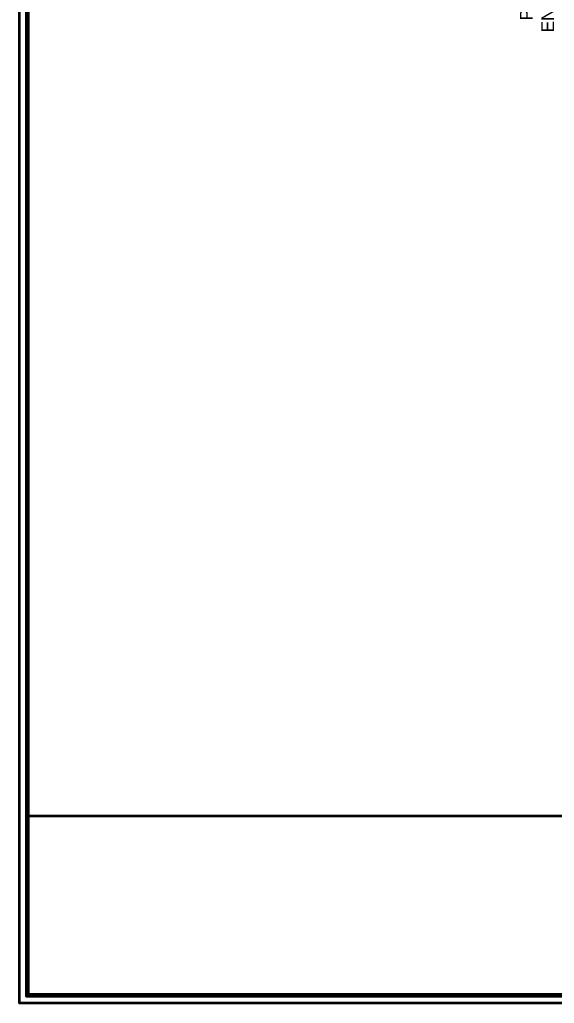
# Model space of a CAD drawing. Header units: millimetres. Extents: x -3207095 to 15275363, y 3702017 to 4798027.
# Drawn here: x 675378 to 677050, y 4468302 to 4471375 of the extents above; entities that cross this region are included whole.
import ezdxf

# ---------------------------------------------------------------- set-up
doc = ezdxf.new("R2010")
doc.units = ezdxf.units.MM
doc.linetypes.add('DUZ', pattern=[500, 500])
doc.layers.get('0').update_dxf_attribs({"color": 1, "linetype": 'DUZ'})
doc.layers.add('DUVAR', color=7, linetype='Continuous', lineweight=35)

msp = doc.modelspace()

# ---------------------------------------------------------------- linework, layer by layer
at = {"layer": 'DUVAR'}
msp.add_line((682551.1, 4468886.7), (675405.7, 4468886.7), dxfattribs=at)
for points in [[(675378.4, 4473102.2), (682578.4, 4473102.2), (682578.4, 4468302.2), (675378.4, 4468302.2)], [(675399.4, 4473081.2), (682557.4, 4473081.2), (682557.4, 4468323.2), (675399.4, 4468323.2)], [(675405.7, 4473074.9), (682551.1, 4473074.9), (682551.1, 4468329.5), (675405.7, 4468329.5)]]:
    msp.add_lwpolyline(points, close=True, dxfattribs=at)

# ---------------------------------------------------------------- texts
at = {"insert": (676942.4, 4471335.6), "char_height": 60, "attachment_point": 1, "rotation": 90}
msp.add_mtext_dynamic_manual_height_columns('{\\fCentury Gothic|b0|i0|c162|p34;\\C7; \\H0.66667x; PRAVITY ENTRANCE}', width=320.594, gutter_width=12.5, heights=[0], dxfattribs=at)

doc.saveas('drawing.dxf')
